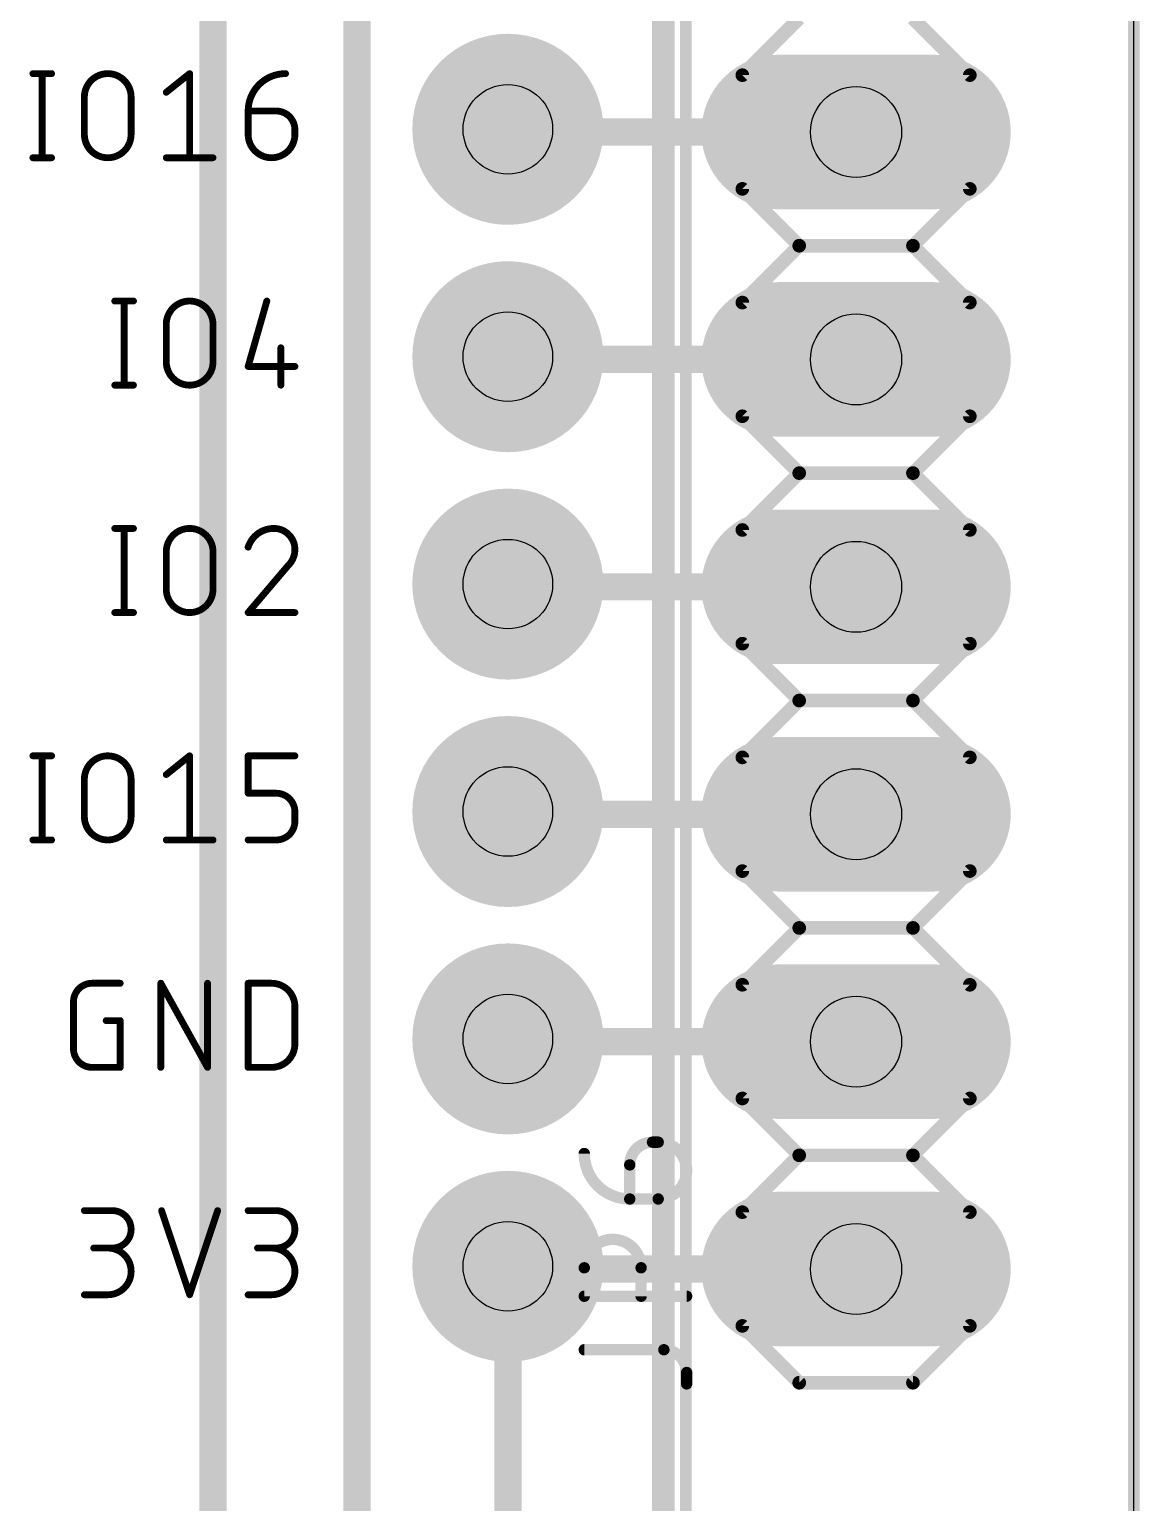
# Model space of a CAD drawing. Extents: x -13 to 157, y -166 to 8.
# Drawn here: x 119.67 to 132.06, y -52.59 to -36.13 of the extents above; entities that cross this region are included whole.
import ezdxf

# ---------------------------------------------------------------- set-up
doc = ezdxf.new("R2010")
doc.units = 0
for name, color, linetype in [('1', 12, 'CONTINUOUS'), ('17', 110, 'CONTINUOUS'), ('20', 31, 'CONTINUOUS'), ('21', 253, 'CONTINUOUS'), ('25', 253, 'CONTINUOUS'), ('29', 253, 'CONTINUOUS'), ('30', 253, 'CONTINUOUS'), ('44', 253, 'CONTINUOUS'), ('51', 253, 'CONTINUOUS')]:
    doc.layers.add(name, color=color, linetype=linetype)

# ---------------------------------------------------------------- blocks, each defined once
blk = doc.blocks.new('RECT')
blk.add_solid([(-0.5, -0.5), (0.5, -0.5), (-0.5, 0.5), (0.5, 0.5)])
blk = doc.blocks.new('LONGP100')
at = {"const_width": 1}
blk.add_lwpolyline([(-0.5, 0), (0.5, 0)], dxfattribs=at)
at = {"const_width": 0.5}
for points in [[(-0.5, 0.25, 1), (-0.5, -0.25)], [(0.5, -0.25, 1), (0.5, 0.25)]]:
    blk.add_lwpolyline(points, format="xyb", dxfattribs=at)
blk = doc.blocks.new('ROUNDP')
at = {"const_width": 0.5}
blk.add_lwpolyline([(0, -0.25, 1), (0, 0.25, 1), (0, -0.25)], format="xyb", dxfattribs=at)

msp = doc.modelspace()

# ---------------------------------------------------------------- linework, layer by layer
at = {"layer": '1', "const_width": 0.3048}
for points in [[(121.718, -19.7602), (121.718, -61.182)], [(123.3276, -62.1345), (123.3276, -26.2389)], [(125.0311, -37.28), (125.0118, -37.2496)], [(128.9, -37.28), (125.0311, -37.28)], [(125.0311, -39.82), (125.0118, -39.7896)], [(128.9, -39.82), (125.0311, -39.82)], [(125.0311, -42.36), (125.0118, -42.3296)], [(128.9, -42.36), (125.0311, -42.36)], [(125.0311, -44.9), (125.0118, -44.8696)], [(128.9, -44.9), (125.0311, -44.9)], [(125.0311, -47.44), (125.0118, -47.4096)], [(128.9, -47.44), (125.0311, -47.44)], [(125.0311, -49.98), (125.0118, -49.9496)], [(125.0118, -62.9882), (125.0118, -49.9496)], [(128.9, -49.98), (125.0311, -49.98)]]:
    msp.add_lwpolyline(points, dxfattribs=at)
at = {"layer": '1', "const_width": 0.1524}
for points in [[(125.0761, -37.2088, 1), (124.9475, -37.2905)], [(125.0311, -37.2038, 1), (125.0311, -37.3562)], [(124.9667, -37.3208, 1), (125.0954, -37.2392)], [(128.9, -37.3562, 1), (128.9, -37.2038)], [(125.0761, -39.7488, 1), (124.9475, -39.8305)], [(125.0311, -39.7438, 1), (125.0311, -39.8962)], [(124.9667, -39.8608, 1), (125.0954, -39.7792)], [(128.9, -39.8962, 1), (128.9, -39.7438)], [(125.0761, -42.2888, 1), (124.9475, -42.3705)], [(125.0311, -42.2838, 1), (125.0311, -42.4362)], [(124.9667, -42.4008, 1), (125.0954, -42.3192)], [(128.9, -42.4362, 1), (128.9, -42.2838)], [(125.0761, -44.8288, 1), (124.9475, -44.9105)], [(125.0311, -44.8238, 1), (125.0311, -44.9762)], [(128.9, -44.9762, 1), (128.9, -44.8238)], [(124.9667, -44.9408, 1), (125.0954, -44.8592)], [(125.0761, -47.3688, 1), (124.9475, -47.4505)], [(125.0311, -47.3638, 1), (125.0311, -47.5162)], [(124.9667, -47.4808, 1), (125.0954, -47.3992)], [(128.9, -47.5162, 1), (128.9, -47.3638)], [(125.088, -49.9496, 1), (124.9356, -49.9496)], [(125.0761, -49.9088, 1), (124.9475, -49.9905)], [(125.0311, -49.9038, 1), (125.0311, -50.0562)], [(128.9, -50.0562, 1), (128.9, -49.9038)], [(124.9667, -50.0208, 1), (125.0954, -49.9392)]]:
    msp.add_lwpolyline(points, format="xyb", dxfattribs=at)
at = {"layer": '20'}
msp.add_line((132, -132), (132, 0), dxfattribs=at)
at = {"layer": '21'}
for points, const_width in [([(126.748, -8.3438), (126.748, -60.3438)], 0.254), ([(127.63, -36.645), (128.265, -36.01)], 0.1524), ([(129.535, -36.01), (130.17, -36.645)], 0.1524), ([(119.7079, -36.6277), (119.9168, -36.6277)], 0.0762), ([(119.8123, -36.6277), (119.8123, -37.5675)], 0.0762), ([(121.1972, -36.8366), (121.4582, -36.6277)], 0.0762), ([(121.4582, -36.6277), (121.4582, -37.5675)], 0.0762), ([(127.63, -37.915), (127.63, -36.645)], 0.1524), ([(130.17, -36.645), (130.17, -37.915)], 0.1524), ([(120.2828, -37.3065), (120.2828, -36.8888)], 0.0762), ([(120.8049, -36.8888), (120.8049, -37.3065)], 0.0762), ([(122.1116, -37.0454), (122.4249, -37.0454)], 0.0762), ([(122.1116, -37.3065), (122.1116, -37.0454)], 0.0762), ([(122.6337, -37.2543), (122.6337, -37.3065)], 0.0762), ([(119.7079, -37.5675), (119.9168, -37.5675)], 0.0762), ([(121.1972, -37.5675), (121.7193, -37.5675)], 0.0762), ([(128.265, -38.55), (127.63, -37.915)], 0.1524), ([(130.17, -37.915), (129.535, -38.55)], 0.1524), ([(127.63, -39.185), (128.265, -38.55)], 0.1524), ([(128.265, -38.55), (129.535, -38.55)], 0.1524), ([(129.535, -38.55), (130.17, -39.185)], 0.1524), ([(120.6223, -39.1677), (120.8312, -39.1677)], 0.0762), ([(120.7267, -39.1677), (120.7267, -40.1075)], 0.0762), ([(122.3204, -39.1677), (122.1116, -39.8987)], 0.0762), ([(127.63, -40.455), (127.63, -39.185)], 0.1524), ([(130.17, -39.185), (130.17, -40.455)], 0.1524), ([(121.1972, -39.8465), (121.1972, -39.4288)], 0.0762), ([(121.7193, -39.4288), (121.7193, -39.8465)], 0.0762), ([(122.4771, -39.6899), (122.4771, -40.1075)], 0.0762), ([(122.1116, -39.8987), (122.6337, -39.8987)], 0.0762), ([(120.6223, -40.1075), (120.8312, -40.1075)], 0.0762), ([(128.265, -41.09), (127.63, -40.455)], 0.1524), ([(130.17, -40.455), (129.535, -41.09)], 0.1524), ([(127.63, -41.725), (128.265, -41.09)], 0.1524), ([(128.265, -41.09), (129.535, -41.09)], 0.1524), ([(129.535, -41.09), (130.17, -41.725)], 0.1524), ([(120.6223, -41.7077), (120.8312, -41.7077)], 0.0762), ([(120.7267, -41.7077), (120.7267, -42.6475)], 0.0762), ([(127.63, -42.995), (127.63, -41.725)], 0.1524), ([(130.17, -41.725), (130.17, -42.995)], 0.1524), ([(121.1972, -42.3865), (121.1972, -41.9688)], 0.0762), ([(121.7193, -41.9688), (121.7193, -42.3865)], 0.0762), ([(122.5554, -42.1254), (122.1116, -42.6475)], 0.0762), ([(120.6223, -42.6475), (120.8312, -42.6475)], 0.0762), ([(122.1116, -42.6475), (122.6337, -42.6475)], 0.0762), ([(127.63, -42.995), (128.265, -43.63)], 0.1524), ([(129.535, -43.63), (130.17, -42.995)], 0.1524), ([(127.63, -44.265), (128.265, -43.63)], 0.1524), ([(128.265, -43.63), (129.535, -43.63)], 0.1524), ([(129.535, -43.63), (130.17, -44.265)], 0.1524), ([(119.7079, -44.2477), (119.9168, -44.2477)], 0.0762), ([(119.8123, -44.2477), (119.8123, -45.1875)], 0.0762), ([(121.1972, -44.4566), (121.4582, -44.2477)], 0.0762), ([(121.4582, -44.2477), (121.4582, -45.1875)], 0.0762), ([(122.1116, -44.6654), (122.1116, -44.2477)], 0.0762), ([(122.1116, -44.2477), (122.6337, -44.2477)], 0.0762), ([(127.63, -45.535), (127.63, -44.265)], 0.1524), ([(130.17, -44.265), (130.17, -45.535)], 0.1524), ([(120.2828, -44.9265), (120.2828, -44.5088)], 0.0762), ([(120.8049, -44.5088), (120.8049, -44.9265)], 0.0762), ([(122.4249, -44.6654), (122.1116, -44.6654)], 0.0762), ([(122.6337, -44.9787), (122.6337, -44.8743)], 0.0762), ([(119.7079, -45.1875), (119.9168, -45.1875)], 0.0762), ([(121.1972, -45.1875), (121.7193, -45.1875)], 0.0762), ([(122.1116, -45.1875), (122.4249, -45.1875)], 0.0762), ([(128.265, -46.17), (127.63, -45.535)], 0.1524), ([(130.17, -45.535), (129.535, -46.17)], 0.1524), ([(127.63, -46.805), (128.265, -46.17)], 0.1524), ([(128.265, -46.17), (129.535, -46.17)], 0.1524), ([(129.535, -46.17), (130.17, -46.805)], 0.1524), ([(120.3697, -46.7877), (120.683, -46.7877)], 0.0762), ([(121.1362, -47.7275), (121.1362, -46.7877)], 0.0762), ([(121.1362, -46.7877), (121.6583, -47.7275)], 0.0762), ([(121.6583, -47.7275), (121.6583, -46.7877)], 0.0762), ([(122.1116, -47.7275), (122.1116, -46.7877)], 0.0762), ([(122.1116, -46.7877), (122.3726, -46.7877)], 0.0762), ([(127.63, -48.075), (127.63, -46.805)], 0.1524), ([(130.17, -46.805), (130.17, -48.075)], 0.1524), ([(120.1609, -47.5187), (120.1609, -46.9966)], 0.0762), ([(122.6337, -47.0488), (122.6337, -47.4665)], 0.0762), ([(120.5263, -47.2054), (120.683, -47.2054)], 0.0762), ([(120.683, -47.2054), (120.683, -47.7275)], 0.0762), ([(120.683, -47.7275), (120.3697, -47.7275)], 0.0762), ([(122.3726, -47.7275), (122.1116, -47.7275)], 0.0762), ([(128.265, -48.71), (127.63, -48.075)], 0.1524), ([(130.17, -48.075), (129.535, -48.71)], 0.1524), ([(127.63, -49.345), (128.265, -48.71)], 0.1524), ([(128.265, -48.71), (129.535, -48.71)], 0.1524), ([(129.535, -48.71), (130.17, -49.345)], 0.1524), ([(120.2828, -49.3277), (120.5961, -49.3277)], 0.0762), ([(121.145, -49.3277), (121.4583, -50.2675)], 0.0762), ([(121.4583, -50.2675), (121.7715, -49.3277)], 0.0762), ([(122.1116, -49.3277), (122.4249, -49.3277)], 0.0762), ([(127.63, -50.615), (127.63, -49.345)], 0.1524), ([(130.17, -49.345), (130.17, -50.615)], 0.1524), ([(120.5961, -49.7454), (120.3872, -49.7454)], 0.0762), ([(122.4249, -49.7454), (122.216, -49.7454)], 0.0762), ([(120.2828, -50.2675), (120.5439, -50.2675)], 0.0762), ([(122.1116, -50.2675), (122.3726, -50.2675)], 0.0762), ([(127.63, -50.615), (128.265, -51.25)], 0.1524), ([(129.535, -51.25), (130.17, -50.615)], 0.1524), ([(128.265, -51.25), (129.535, -51.25)], 0.1524)]:
    msp.add_lwpolyline(points, dxfattribs=dict(at, const_width=const_width))
for points, const_width in [([(119.7079, -36.6087, 1), (119.7079, -36.6468)], 0.0381), ([(119.8314, -36.6277, 1), (119.7933, -36.6277)], 0.0381), ([(119.9168, -36.6468, 1), (119.9168, -36.6087)], 0.0381), ([(120.8049, -36.8888, 1), (120.2828, -36.8888)], 0.0762), ([(121.4773, -36.6277, 1), (121.4392, -36.6277)], 0.0381), ([(121.4701, -36.6426, 1), (121.4463, -36.6129)], 0.0381), ([(122.5293, -36.6277, 0.4142), (122.1116, -37.0454)], 0.0762), ([(122.5293, -36.6468, 1), (122.5293, -36.6087)], 0.0381), ([(127.6681, -36.645, 1), (127.5919, -36.645)], 0.0762), ([(127.6031, -36.6181, 1), (127.6569, -36.6719)], 0.0762), ([(130.2081, -36.645, 1), (130.1319, -36.645)], 0.0762), ([(130.1431, -36.6719, 1), (130.1969, -36.6181)], 0.0762), ([(120.3018, -36.8888, 1), (120.2637, -36.8888)], 0.0381), ([(120.824, -36.8888, 1), (120.7859, -36.8888)], 0.0381), ([(121.1853, -36.8217, 1), (121.2091, -36.8515)], 0.0381), ([(120.2637, -36.8888, 1), (120.3018, -36.8888)], 0.0381), ([(120.7859, -36.8888, 1), (120.824, -36.8888)], 0.0381), ([(122.1306, -37.0454, 1), (122.0925, -37.0454)], 0.0381), ([(122.1116, -37.0264, 1), (122.1116, -37.0645)], 0.0381), ([(122.6337, -37.2543, 0.4142), (122.4249, -37.0454)], 0.0762), ([(122.4249, -37.0264, 1), (122.4249, -37.0645)], 0.0381), ([(122.4249, -37.0645, 1), (122.4249, -37.0264)], 0.0381), ([(122.0925, -37.0454, 1), (122.1306, -37.0454)], 0.0381), ([(120.2828, -37.3065, 1), (120.8049, -37.3065)], 0.0762), ([(120.3018, -37.3065, 1), (120.2637, -37.3065)], 0.0381), ([(120.2637, -37.3065, 1), (120.3018, -37.3065)], 0.0381), ([(120.824, -37.3065, 1), (120.7859, -37.3065)], 0.0381), ([(120.7859, -37.3065, 1), (120.824, -37.3065)], 0.0381), ([(122.1116, -37.3065, 1), (122.6337, -37.3065)], 0.0762), ([(122.1306, -37.3065, 1), (122.0925, -37.3065)], 0.0381), ([(122.0925, -37.3065, 1), (122.1306, -37.3065)], 0.0381), ([(122.6527, -37.2543, 1), (122.6147, -37.2543)], 0.0381), ([(122.6147, -37.2543, 1), (122.6527, -37.2543)], 0.0381), ([(122.6527, -37.3065, 1), (122.6147, -37.3065)], 0.0381), ([(122.6147, -37.3065, 1), (122.6527, -37.3065)], 0.0381), ([(119.7079, -37.5485, 1), (119.7079, -37.5866)], 0.0381), ([(119.7933, -37.5675, 1), (119.8314, -37.5675)], 0.0381), ([(119.9168, -37.5866, 1), (119.9168, -37.5485)], 0.0381), ([(121.1972, -37.5485, 1), (121.1972, -37.5866)], 0.0381), ([(121.4392, -37.5675, 1), (121.4773, -37.5675)], 0.0381), ([(121.7193, -37.5866, 1), (121.7193, -37.5485)], 0.0381), ([(127.6569, -37.8881, 1), (127.6031, -37.9419)], 0.0762), ([(130.1969, -37.9419, 1), (130.1431, -37.8881)], 0.0762), ([(127.5919, -37.915, 1), (127.6681, -37.915)], 0.0762), ([(130.1319, -37.915, 1), (130.2081, -37.915)], 0.0762), ([(128.265, -38.5119, 1), (128.265, -38.5881)], 0.0762), ([(128.2919, -38.5769, 1), (128.2381, -38.5231)], 0.0762), ([(128.2381, -38.5769, 1), (128.2919, -38.5231)], 0.0762), ([(129.5619, -38.5231, 1), (129.5081, -38.5769)], 0.0762), ([(129.5081, -38.5231, 1), (129.5619, -38.5769)], 0.0762), ([(129.535, -38.5881, 1), (129.535, -38.5119)], 0.0762), ([(120.6223, -39.1487, 1), (120.6223, -39.1868)], 0.0381), ([(120.7458, -39.1677, 1), (120.7077, -39.1677)], 0.0381), ([(120.8312, -39.1868, 1), (120.8312, -39.1487)], 0.0381), ([(121.7193, -39.4288, 1), (121.1972, -39.4288)], 0.0762), ([(122.3388, -39.173, 1), (122.3021, -39.1625)], 0.0381), ([(127.6681, -39.185, 1), (127.5919, -39.185)], 0.0762), ([(127.6031, -39.1581, 1), (127.6569, -39.2119)], 0.0762), ([(130.2081, -39.185, 1), (130.1319, -39.185)], 0.0762), ([(130.1431, -39.2119, 1), (130.1969, -39.1581)], 0.0762), ([(121.2162, -39.4288, 1), (121.1781, -39.4288)], 0.0381), ([(121.1781, -39.4288, 1), (121.2162, -39.4288)], 0.0381), ([(121.7384, -39.4288, 1), (121.7003, -39.4288)], 0.0381), ([(121.7003, -39.4288, 1), (121.7383, -39.4288)], 0.0381), ([(122.4961, -39.6899, 1), (122.458, -39.6899)], 0.0381), ([(121.1972, -39.8465, 1), (121.7193, -39.8465)], 0.0762), ([(121.2162, -39.8465, 1), (121.1781, -39.8465)], 0.0381), ([(121.7384, -39.8465, 1), (121.7003, -39.8465)], 0.0381), ([(121.1781, -39.8465, 1), (121.2162, -39.8465)], 0.0381), ([(121.7003, -39.8465, 1), (121.7384, -39.8465)], 0.0381), ([(122.1116, -39.8796, 1), (122.1116, -39.9177)], 0.0381), ([(122.0933, -39.8935, 1), (122.1299, -39.9039)], 0.0381), ([(122.6337, -39.9177, 1), (122.6337, -39.8796)], 0.0381), ([(120.6223, -40.0885, 1), (120.6223, -40.1266)], 0.0381), ([(120.7077, -40.1075, 1), (120.7458, -40.1075)], 0.0381), ([(120.8312, -40.1266, 1), (120.8312, -40.0885)], 0.0381), ([(122.458, -40.1075, 1), (122.4961, -40.1075)], 0.0381), ([(127.5919, -40.455, 1), (127.6681, -40.455)], 0.0762), ([(127.6569, -40.4281, 1), (127.6031, -40.4819)], 0.0762), ([(130.1319, -40.455, 1), (130.2081, -40.455)], 0.0762), ([(130.1969, -40.4819, 1), (130.1431, -40.4281)], 0.0762), ([(128.265, -41.0519, 1), (128.265, -41.1281)], 0.0762), ([(128.2919, -41.1169, 1), (128.2381, -41.0631)], 0.0762), ([(128.2381, -41.1169, 1), (128.2919, -41.0631)], 0.0762), ([(129.5619, -41.0631, 1), (129.5081, -41.1169)], 0.0762), ([(129.5081, -41.0631, 1), (129.5619, -41.1169)], 0.0762), ([(129.535, -41.1281, 1), (129.535, -41.0519)], 0.0762), ([(120.6223, -41.6887, 1), (120.6223, -41.7268)], 0.0381), ([(120.7458, -41.7077, 1), (120.7077, -41.7077)], 0.0381), ([(120.8312, -41.7268, 1), (120.8312, -41.6887)], 0.0381), ([(121.7193, -41.9688, 1), (121.1972, -41.9688)], 0.0762), ([(122.3988, -41.7077, 0.3252), (122.1116, -41.9166)], 0.0762), ([(122.6337, -41.9427, 0.4142), (122.3988, -41.7077)], 0.0762), ([(122.3988, -41.6887, 1), (122.3988, -41.7268)], 0.0381), ([(122.3988, -41.7268, 1), (122.3987, -41.6887)], 0.0381), ([(127.6681, -41.725, 1), (127.5919, -41.725)], 0.0762), ([(127.6031, -41.6981, 1), (127.6569, -41.7519)], 0.0762), ([(130.2081, -41.725, 1), (130.1319, -41.725)], 0.0762), ([(130.1431, -41.7519, 1), (130.1969, -41.6981)], 0.0762), ([(121.2162, -41.9688, 1), (121.1781, -41.9688)], 0.0381), ([(121.1781, -41.9688, 1), (121.2162, -41.9688)], 0.0381), ([(121.7384, -41.9688, 1), (121.7003, -41.9688)], 0.0381), ([(121.7003, -41.9688, 1), (121.7383, -41.9688)], 0.0381), ([(122.0935, -41.9107, 1), (122.1297, -41.9225)], 0.0381), ([(122.5554, -42.1254, 0.2053), (122.6337, -41.9427)], 0.0762), ([(122.6527, -41.9427, 1), (122.6147, -41.9427)], 0.0381), ([(122.6147, -41.9427, 1), (122.6527, -41.9427)], 0.0381), ([(122.5422, -42.1116, 1), (122.5685, -42.1392)], 0.0381), ([(122.5699, -42.1378, 1), (122.5409, -42.1131)], 0.0381), ([(121.1972, -42.3865, 1), (121.7193, -42.3865)], 0.0762), ([(121.2162, -42.3865, 1), (121.1781, -42.3865)], 0.0381), ([(121.1781, -42.3865, 1), (121.2162, -42.3865)], 0.0381), ([(121.7384, -42.3865, 1), (121.7003, -42.3865)], 0.0381), ([(121.7003, -42.3865, 1), (121.7384, -42.3865)], 0.0381), ([(120.6223, -42.6285, 1), (120.6223, -42.6666)], 0.0381), ([(120.8312, -42.6666, 1), (120.8312, -42.6285)], 0.0381), ([(122.1116, -42.6285, 1), (122.1116, -42.6666)], 0.0381), ([(122.6337, -42.6666, 1), (122.6337, -42.6285)], 0.0381), ([(120.7077, -42.6475, 1), (120.7458, -42.6475)], 0.0381), ([(122.0971, -42.6352, 1), (122.1261, -42.6599)], 0.0381), ([(127.6569, -42.9681, 1), (127.6031, -43.0219)], 0.0762), ([(130.1969, -43.0219, 1), (130.1431, -42.9681)], 0.0762), ([(127.5919, -42.995, 1), (127.6681, -42.995)], 0.0762), ([(130.1319, -42.995, 1), (130.2081, -42.995)], 0.0762), ([(128.265, -43.5919, 1), (128.265, -43.6681)], 0.0762), ([(128.2919, -43.6569, 1), (128.2381, -43.6031)], 0.0762), ([(128.2381, -43.6569, 1), (128.2919, -43.6031)], 0.0762), ([(129.5619, -43.6031, 1), (129.5081, -43.6569)], 0.0762), ([(129.5081, -43.6031, 1), (129.5619, -43.6569)], 0.0762), ([(129.535, -43.6681, 1), (129.535, -43.5919)], 0.0762), ([(119.7079, -44.2287, 1), (119.7079, -44.2668)], 0.0381), ([(119.8314, -44.2477, 1), (119.7933, -44.2477)], 0.0381), ([(119.9168, -44.2668, 1), (119.9168, -44.2287)], 0.0381), ([(120.8049, -44.5088, 1), (120.2828, -44.5088)], 0.0762), ([(121.4773, -44.2477, 1), (121.4392, -44.2477)], 0.0381), ([(121.4701, -44.2626, 1), (121.4463, -44.2329)], 0.0381), ([(122.1306, -44.2477, 1), (122.0925, -44.2477)], 0.0381), ([(122.1116, -44.2287, 1), (122.1116, -44.2668)], 0.0381), ([(122.6337, -44.2668, 1), (122.6337, -44.2287)], 0.0381), ([(127.6681, -44.265, 1), (127.5919, -44.265)], 0.0762), ([(127.6031, -44.2381, 1), (127.6569, -44.2919)], 0.0762), ([(130.2081, -44.265, 1), (130.1319, -44.265)], 0.0762), ([(130.1431, -44.2919, 1), (130.1969, -44.2381)], 0.0762), ([(121.1853, -44.4417, 1), (121.2091, -44.4715)], 0.0381), ([(120.3018, -44.5088, 1), (120.2637, -44.5088)], 0.0381), ([(120.2637, -44.5088, 1), (120.3018, -44.5088)], 0.0381), ([(120.824, -44.5088, 1), (120.7859, -44.5088)], 0.0381), ([(120.7859, -44.5088, 1), (120.824, -44.5088)], 0.0381), ([(122.1116, -44.6464, 1), (122.1116, -44.6845)], 0.0381), ([(122.0925, -44.6654, 1), (122.1306, -44.6654)], 0.0381), ([(122.6337, -44.8743, 0.4142), (122.4249, -44.6654)], 0.0762), ([(122.4249, -44.6464, 1), (122.4249, -44.6845)], 0.0381), ([(122.4249, -44.6845, 1), (122.4249, -44.6464)], 0.0381), ([(120.2828, -44.9265, 1), (120.8049, -44.9265)], 0.0762), ([(120.3018, -44.9265, 1), (120.2637, -44.9265)], 0.0381), ([(120.2637, -44.9265, 1), (120.3018, -44.9265)], 0.0381), ([(120.824, -44.9265, 1), (120.7859, -44.9265)], 0.0381), ([(120.7859, -44.9265, 1), (120.824, -44.9265)], 0.0381), ([(122.6527, -44.8743, 1), (122.6147, -44.8743)], 0.0381), ([(122.6147, -44.8743, 1), (122.6527, -44.8743)], 0.0381), ([(122.4249, -45.1875, 0.4142), (122.6337, -44.9787)], 0.0762), ([(122.6527, -44.9787, 1), (122.6147, -44.9787)], 0.0381), ([(122.6147, -44.9787, 1), (122.6527, -44.9787)], 0.0381), ([(119.7079, -45.1685, 1), (119.7079, -45.2066)], 0.0381), ([(119.7933, -45.1875, 1), (119.8314, -45.1875)], 0.0381), ([(119.9168, -45.2066, 1), (119.9168, -45.1685)], 0.0381), ([(121.1972, -45.1685, 1), (121.1972, -45.2066)], 0.0381), ([(121.4392, -45.1875, 1), (121.4773, -45.1875)], 0.0381), ([(121.7193, -45.2066, 1), (121.7193, -45.1685)], 0.0381), ([(122.1116, -45.1685, 1), (122.1116, -45.2066)], 0.0381), ([(122.4249, -45.1685, 1), (122.4249, -45.2066)], 0.0381), ([(122.4249, -45.2066, 1), (122.4249, -45.1685)], 0.0381), ([(127.5919, -45.535, 1), (127.6681, -45.535)], 0.0762), ([(127.6569, -45.5081, 1), (127.6031, -45.5619)], 0.0762), ([(130.1319, -45.535, 1), (130.2081, -45.535)], 0.0762), ([(130.1969, -45.5619, 1), (130.1431, -45.5081)], 0.0762), ([(128.265, -46.1319, 1), (128.265, -46.2081)], 0.0762), ([(128.2919, -46.1969, 1), (128.2381, -46.1431)], 0.0762), ([(128.2381, -46.1969, 1), (128.2919, -46.1431)], 0.0762), ([(129.5619, -46.1431, 1), (129.5081, -46.1969)], 0.0762), ([(129.5081, -46.1431, 1), (129.5619, -46.1969)], 0.0762), ([(129.535, -46.2081, 1), (129.535, -46.1319)], 0.0762), ([(120.3697, -46.7877, 0.4142), (120.1609, -46.9966)], 0.0762), ([(120.3697, -46.7687, 1), (120.3697, -46.8068)], 0.0381), ([(120.3697, -46.8068, 1), (120.3697, -46.7687)], 0.0381), ([(120.683, -46.8068, 1), (120.683, -46.7687)], 0.0381), ([(121.1553, -46.7877, 1), (121.1172, -46.7877)], 0.0381), ([(121.1529, -46.7785, 1), (121.1196, -46.797)], 0.0381), ([(121.6774, -46.7877, 1), (121.6393, -46.7877)], 0.0381), ([(122.1306, -46.7877, 1), (122.0925, -46.7877)], 0.0381), ([(122.1116, -46.7687, 1), (122.1116, -46.8068)], 0.0381), ([(122.6337, -47.0488, 0.4142), (122.3726, -46.7877)], 0.0762), ([(122.3726, -46.7687, 1), (122.3726, -46.8068)], 0.0381), ([(122.3726, -46.8068, 1), (122.3726, -46.7687)], 0.0381), ([(127.6681, -46.805, 1), (127.5919, -46.805)], 0.0762), ([(127.6031, -46.7781, 1), (127.6569, -46.8319)], 0.0762), ([(130.2081, -46.805, 1), (130.1319, -46.805)], 0.0762), ([(130.1431, -46.8319, 1), (130.1969, -46.7781)], 0.0762), ([(120.1799, -46.9966, 1), (120.1418, -46.9966)], 0.0381), ([(120.1418, -46.9966, 1), (120.1799, -46.9966)], 0.0381), ([(122.6527, -47.0488, 1), (122.6147, -47.0488)], 0.0381), ([(122.6147, -47.0488, 1), (122.6527, -47.0488)], 0.0381), ([(120.5263, -47.1864, 1), (120.5263, -47.2245)], 0.0381), ([(120.702, -47.2054, 1), (120.6639, -47.2054)], 0.0381), ([(120.683, -47.2245, 1), (120.683, -47.1864)], 0.0381), ([(120.1609, -47.5187, 0.4142), (120.3697, -47.7275)], 0.0762), ([(120.1799, -47.5187, 1), (120.1418, -47.5187)], 0.0381), ([(120.1418, -47.5187, 1), (120.1799, -47.5187)], 0.0381), ([(122.3726, -47.7275, 0.4142), (122.6337, -47.4665)], 0.0762), ([(122.6527, -47.4665, 1), (122.6147, -47.4665)], 0.0381), ([(122.6147, -47.4665, 1), (122.6527, -47.4665)], 0.0381), ([(120.3697, -47.7085, 1), (120.3697, -47.7466)], 0.0381), ([(120.3697, -47.7466, 1), (120.3697, -47.7085)], 0.0381), ([(120.6639, -47.7275, 1), (120.702, -47.7275)], 0.0381), ([(120.683, -47.7466, 1), (120.683, -47.7085)], 0.0381), ([(121.1172, -47.7275, 1), (121.1553, -47.7275)], 0.0381), ([(121.6393, -47.7275, 1), (121.6774, -47.7275)], 0.0381), ([(121.6417, -47.7368, 1), (121.675, -47.7183)], 0.0381), ([(122.1116, -47.7085, 1), (122.1116, -47.7466)], 0.0381), ([(122.0925, -47.7275, 1), (122.1306, -47.7275)], 0.0381), ([(122.3726, -47.7085, 1), (122.3726, -47.7466)], 0.0381), ([(122.3726, -47.7466, 1), (122.3726, -47.7085)], 0.0381), ([(127.5919, -48.075, 1), (127.6681, -48.075)], 0.0762), ([(127.6569, -48.0481, 1), (127.6031, -48.1019)], 0.0762), ([(130.1319, -48.075, 1), (130.2081, -48.075)], 0.0762), ([(130.1969, -48.1019, 1), (130.1431, -48.0481)], 0.0762), ([(128.265, -48.6719, 1), (128.265, -48.7481)], 0.0762), ([(128.2919, -48.7369, 1), (128.2381, -48.6831)], 0.0762), ([(128.2381, -48.7369, 1), (128.2919, -48.6831)], 0.0762), ([(129.5619, -48.6831, 1), (129.5081, -48.7369)], 0.0762), ([(129.5081, -48.6831, 1), (129.5619, -48.7369)], 0.0762), ([(129.535, -48.7481, 1), (129.535, -48.6719)], 0.0762), ([(120.2828, -49.3087, 1), (120.2828, -49.3468)], 0.0381), ([(120.5961, -49.7454, 1), (120.5961, -49.3277)], 0.0762), ([(120.5961, -49.3087, 1), (120.5961, -49.3468)], 0.0381), ([(120.5961, -49.3468, 1), (120.5961, -49.3087)], 0.0381), ([(121.1631, -49.3217, 1), (121.1269, -49.3338)], 0.0381), ([(121.7896, -49.3338, 1), (121.7534, -49.3217)], 0.0381), ([(122.1116, -49.3087, 1), (122.1116, -49.3468)], 0.0381), ([(122.4249, -49.7454, 1), (122.4249, -49.3277)], 0.0762), ([(122.4249, -49.3087, 1), (122.4249, -49.3468)], 0.0381), ([(122.4249, -49.3468, 1), (122.4249, -49.3087)], 0.0381), ([(127.6681, -49.345, 1), (127.5919, -49.345)], 0.0762), ([(127.6031, -49.3181, 1), (127.6569, -49.3719)], 0.0762), ([(130.2081, -49.345, 1), (130.1319, -49.345)], 0.0762), ([(130.1431, -49.3719, 1), (130.1969, -49.3181)], 0.0762), ([(120.3872, -49.7264, 1), (120.3872, -49.7645)], 0.0381), ([(120.5439, -50.2675, 1), (120.5439, -49.7454)], 0.0762), ([(120.5439, -49.7264, 1), (120.5439, -49.7645)], 0.0381), ([(120.5961, -49.7264, 1), (120.5961, -49.7645)], 0.0381), ([(120.5961, -49.7645, 1), (120.5961, -49.7264)], 0.0381), ([(122.216, -49.7264, 1), (122.216, -49.7645)], 0.0381), ([(122.3726, -50.2675, 1), (122.3726, -49.7454)], 0.0762), ([(122.3726, -49.7264, 1), (122.3726, -49.7645)], 0.0381), ([(122.4249, -49.7264, 1), (122.4249, -49.7645)], 0.0381), ([(122.4249, -49.7645, 1), (122.4249, -49.7264)], 0.0381), ([(120.2828, -50.2485, 1), (120.2828, -50.2866)], 0.0381), ([(120.5439, -50.2485, 1), (120.5439, -50.2866)], 0.0381), ([(120.5439, -50.2866, 1), (120.5439, -50.2485)], 0.0381), ([(121.4402, -50.2615, 1), (121.4763, -50.2736)], 0.0381), ([(121.4402, -50.2736, 1), (121.4763, -50.2615)], 0.0381), ([(122.1116, -50.2485, 1), (122.1116, -50.2866)], 0.0381), ([(122.3726, -50.2485, 1), (122.3726, -50.2866)], 0.0381), ([(122.3726, -50.2866, 1), (122.3726, -50.2485)], 0.0381), ([(127.5919, -50.615, 1), (127.6681, -50.615)], 0.0762), ([(127.6569, -50.5881, 1), (127.6031, -50.6419)], 0.0762), ([(130.1319, -50.615, 1), (130.2081, -50.615)], 0.0762), ([(130.1969, -50.6419, 1), (130.1431, -50.5881)], 0.0762), ([(128.265, -51.2119, 1), (128.265, -51.2881)], 0.0762), ([(128.2381, -51.2769, 1), (128.2919, -51.2231)], 0.0762), ([(129.5081, -51.2231, 1), (129.5619, -51.2769)], 0.0762), ([(129.535, -51.2881, 1), (129.535, -51.2119)], 0.0762)]:
    msp.add_lwpolyline(points, format="xyb", dxfattribs=dict(at, const_width=const_width))
at = {"layer": '25'}
for points, const_width in [([(126.6267, -48.5628, 0.4142), (126.3727, -48.8168)], 0.127), ([(126.6267, -48.5311, 1), (126.6267, -48.5946)], 0.0635), ([(126.6267, -48.5946, 1), (126.6267, -48.5311)], 0.0635), ([(126.6902, -49.1978, 1), (126.6902, -48.5628)], 0.127), ([(126.6902, -48.5311, 1), (126.6902, -48.5946)], 0.0635), ([(126.6902, -48.5946, 1), (126.6902, -48.5311)], 0.0635), ([(125.8965, -48.6898, 1), (125.8329, -48.6898)], 0.0635), ([(125.8647, -48.6898, 0.4142), (126.3727, -49.1978)], 0.127), ([(126.4045, -48.8168, 1), (126.341, -48.8168)], 0.0635), ([(126.341, -48.8168, 1), (126.4045, -48.8168)], 0.0635), ([(126.3727, -49.1661, 1), (126.3727, -49.2296)], 0.0635), ([(126.341, -49.1978, 1), (126.4045, -49.1978)], 0.0635), ([(126.3727, -49.2296, 1), (126.3727, -49.1661)], 0.0635), ([(126.6902, -49.1661, 1), (126.6902, -49.2296)], 0.0635), ([(126.6902, -49.2296, 1), (126.6902, -49.1661)], 0.0635), ([(126.4997, -49.9662, 1), (125.8647, -49.9662)], 0.127), ([(125.8965, -49.9662, 1), (125.8329, -49.9662)], 0.0635), ([(125.8329, -49.9662, 1), (125.8965, -49.9662)], 0.0635), ([(126.5315, -49.9662, 1), (126.468, -49.9662)], 0.0635), ([(126.468, -49.9662, 1), (126.5315, -49.9662)], 0.0635), ([(125.8329, -50.2837, 1), (125.8965, -50.2837)], 0.0635), ([(125.8647, -50.2519, 1), (125.8647, -50.3154)], 0.0635), ([(126.468, -50.2837, 1), (126.5315, -50.2837)], 0.0635), ([(127.0077, -50.3154, 1), (127.0077, -50.2519)], 0.0635), ([(125.8647, -50.8499, 1), (125.8647, -50.9135)], 0.0635), ([(126.7537, -50.8499, 1), (126.7537, -50.9135)], 0.0635), ([(127.0077, -51.1357, 0.4142), (126.7537, -50.8817)], 0.127), ([(126.7537, -50.9135, 1), (126.7537, -50.8499)], 0.0635), ([(127.0395, -51.1357, 1), (126.9759, -51.1357)], 0.0635), ([(126.9759, -51.1357, 1), (127.0395, -51.1357)], 0.0635), ([(126.9759, -51.2627, 1), (127.0395, -51.2627)], 0.0635)]:
    msp.add_lwpolyline(points, format="xyb", dxfattribs=dict(at, const_width=const_width))
at = {"layer": '25', "const_width": 0.127}
for points in [[(126.6267, -48.5628), (126.6902, -48.5628)], [(126.3727, -49.1978), (126.3727, -48.8168)], [(126.6902, -49.1978), (126.3727, -49.1978)], [(125.8647, -50.2837), (125.8647, -49.9662)], [(126.4997, -49.9662), (126.4997, -50.2837)], [(127.0077, -50.2837), (125.8647, -50.2837)], [(125.8647, -50.8817), (126.7537, -50.8817)], [(127.0077, -51.1357), (127.0077, -51.2627)]]:
    msp.add_lwpolyline(points, dxfattribs=at)
at = {"layer": '44'}
for centre, radius in [((125.0118, -37.2496), 0.5), ((128.9, -37.28), 0.508), ((125.0118, -39.7896), 0.5), ((128.9, -39.82), 0.508), ((125.0118, -42.3296), 0.5), ((128.9, -42.36), 0.508), ((125.0118, -44.8696), 0.5), ((128.9, -44.9), 0.508), ((125.0118, -47.4096), 0.5), ((128.9, -47.44), 0.508), ((125.0118, -49.9496), 0.5), ((128.9, -49.98), 0.508)]:
    msp.add_circle(centre, radius, dxfattribs=at)
at = {"layer": '51', "const_width": 0.13}
for points in [[(127, 0), (127, -151.81)], [(132, 0), (132, -151.81)]]:
    msp.add_lwpolyline(points, dxfattribs=at)

# ---------------------------------------------------------------- block references
at = {"layer": '17'}
for name, p, xscale, yscale, rotation in [('ROUNDP', (125.0118, -37.2496), 1.9304, 1.9304, 90), ('ROUNDP', (125.0118, -37.2496), 1.9304, 1.9304, 90), ('LONGP100', (128.9, -37.28), 1.524, 1.524, 180), ('LONGP100', (128.9, -37.28), 1.524, 1.524, 180), ('ROUNDP', (125.0118, -39.7896), 1.9304, 1.9304, 90), ('ROUNDP', (125.0118, -39.7896), 1.9304, 1.9304, 90), ('LONGP100', (128.9, -39.82), 1.524, 1.524, 180), ('LONGP100', (128.9, -39.82), 1.524, 1.524, 180), ('ROUNDP', (125.0118, -42.3296), 1.9304, 1.9304, 90), ('ROUNDP', (125.0118, -42.3296), 1.9304, 1.9304, 90), ('LONGP100', (128.9, -42.36), 1.524, 1.524, 180), ('LONGP100', (128.9, -42.36), 1.524, 1.524, 180), ('ROUNDP', (125.0118, -44.8696), 1.9304, 1.9304, 90), ('ROUNDP', (125.0118, -44.8696), 1.9304, 1.9304, 90), ('LONGP100', (128.9, -44.9), 1.524, 1.524, 180), ('LONGP100', (128.9, -44.9), 1.524, 1.524, 180), ('ROUNDP', (125.0118, -47.4096), 1.9304, 1.9304, 90), ('ROUNDP', (125.0118, -47.4096), 1.9304, 1.9304, 90), ('LONGP100', (128.9, -47.44), 1.524, 1.524, 180), ('LONGP100', (128.9, -47.44), 1.524, 1.524, 180), ('ROUNDP', (125.0118, -49.9496), 1.9304, 1.9304, 90), ('ROUNDP', (125.0118, -49.9496), 1.9304, 1.9304, 90), ('LONGP100', (128.9, -49.98), 1.524, 1.524, 180), ('LONGP100', (128.9, -49.98), 1.524, 1.524, 180)]:
    msp.add_blockref(name, p, dxfattribs=dict(at, xscale=xscale, yscale=yscale, rotation=rotation))
at = {"layer": '29'}
for name, p, xscale, yscale, rotation in [('ROUNDP', (125.0118, -37.2496), 2.1336, 2.1336, 90), ('LONGP100', (128.9, -37.28), 1.7272, 1.7272, 180), ('ROUNDP', (125.0118, -39.7896), 2.1336, 2.1336, 90), ('LONGP100', (128.9, -39.82), 1.7272, 1.7272, 180), ('ROUNDP', (125.0118, -42.3296), 2.1336, 2.1336, 90), ('LONGP100', (128.9, -42.36), 1.7272, 1.7272, 180), ('ROUNDP', (125.0118, -44.8696), 2.1336, 2.1336, 90), ('LONGP100', (128.9, -44.9), 1.7272, 1.7272, 180), ('ROUNDP', (125.0118, -47.4096), 2.1336, 2.1336, 90), ('LONGP100', (128.9, -47.44), 1.7272, 1.7272, 180), ('ROUNDP', (125.0118, -49.9496), 2.1336, 2.1336, 90), ('LONGP100', (128.9, -49.98), 1.7272, 1.7272, 180)]:
    msp.add_blockref(name, p, dxfattribs=dict(at, xscale=xscale, yscale=yscale, rotation=rotation))
at = {"layer": '30'}
for name, p, xscale, yscale, rotation in [('ROUNDP', (125.0118, -37.2496), 2.1336, 2.1336, 90), ('LONGP100', (128.9, -37.28), 1.7272, 1.7272, 180), ('ROUNDP', (125.0118, -39.7896), 2.1336, 2.1336, 90), ('LONGP100', (128.9, -39.82), 1.7272, 1.7272, 180), ('ROUNDP', (125.0118, -42.3296), 2.1336, 2.1336, 90), ('LONGP100', (128.9, -42.36), 1.7272, 1.7272, 180), ('ROUNDP', (125.0118, -44.8696), 2.1336, 2.1336, 90), ('LONGP100', (128.9, -44.9), 1.7272, 1.7272, 180), ('ROUNDP', (125.0118, -47.4096), 2.1336, 2.1336, 90), ('LONGP100', (128.9, -47.44), 1.7272, 1.7272, 180), ('ROUNDP', (125.0118, -49.9496), 2.1336, 2.1336, 90), ('LONGP100', (128.9, -49.98), 1.7272, 1.7272, 180)]:
    msp.add_blockref(name, p, dxfattribs=dict(at, xscale=xscale, yscale=yscale, rotation=rotation))
at = {"layer": '51', "xscale": 0.508, "yscale": 0.508, "rotation": 90}
for p in [(128.9, -37.28), (128.9, -39.82), (128.9, -42.36), (128.9, -44.9), (128.9, -47.44), (128.9, -49.98)]:
    msp.add_blockref('RECT', p, dxfattribs=at)

doc.saveas('drawing.dxf')
